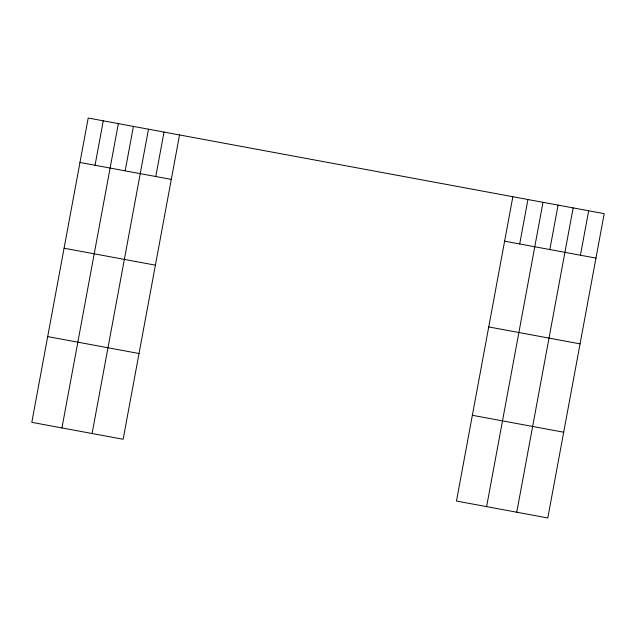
<?xml version="1.0" encoding="UTF-8"?>
<svg xmlns="http://www.w3.org/2000/svg" width="636" height="636" viewBox="0 0 636 636"><rect width="100%" height="100%" fill="white"/><g stroke="black" fill="none" stroke-linecap="round" stroke-linejoin="round"><path stroke-width="0.95" d="M95.034 165.265L103.271 120.816M61.938 427.925L118.344 123.607M125.173 170.846L133.409 126.405M92.085 433.513L148.482 129.195M155.772 176.522L164.009 132.073M179.535 134.951L123.138 439.269L31.8 422.344L88.205 118.026L604.2 213.656L547.795 517.974L456.465 501.049L512.862 196.731M519.699 243.97L527.936 199.521M486.604 506.638L543.009 202.32M549.838 249.55L558.074 205.11M516.742 512.218L573.147 207.9M580.437 255.227L588.674 210.778M79.961 162.466L171.299 179.4M504.626 241.171L595.964 258.105M64.069 248.223L155.407 265.156M488.734 326.936L580.072 343.861M47.692 336.587L139.03 353.513M472.357 415.292L563.695 432.218"/></g></svg>
